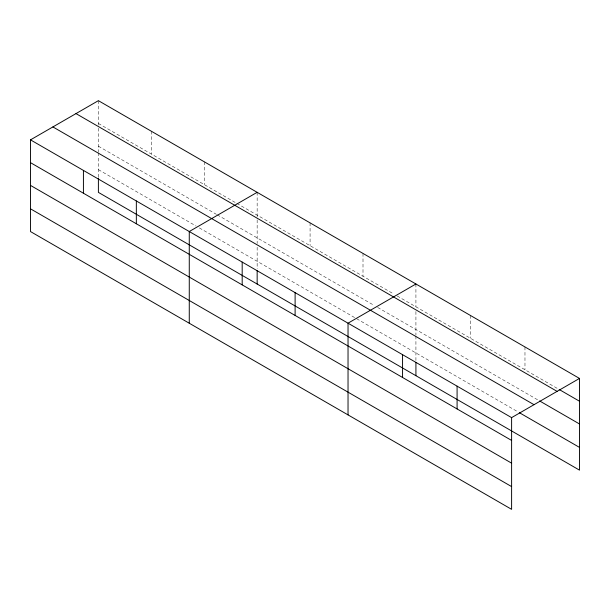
<?xml version="1.0" encoding="UTF-8"?>
<svg xmlns="http://www.w3.org/2000/svg" width="610" height="610" viewBox="0 0 610 610"><rect width="100%" height="100%" fill="white"/><g stroke="black" fill="none" stroke-linecap="round" stroke-linejoin="round"><path stroke-width="0.46" stroke-dasharray="3.05 2.29" d="M98.393 123.464L235.986 202.909M236.802 203.374L393.938 294.096M397.194 295.98L558.341 389.012M98.393 146.202L216.443 214.362M217.259 214.834L374.395 305.557M377.659 307.44L538.805 400.48M98.393 169.633L196.092 226.043M199.348 227.919L517.646 411.689M524.974 346.953L524.974 369.751M470.447 315.469L470.447 338.268M415.921 283.993L415.921 306.792M415.921 311.527L415.921 335.157M415.921 336.087L415.921 360.54M363.003 253.44L363.003 276.238M310.078 222.879L310.078 245.685M257.153 192.325L257.153 218.921M257.153 219.867L257.153 243.489M257.153 247.241L257.153 268.873M204.236 161.772L204.236 184.571M151.31 131.219L151.31 154.017M98.393 100.665L98.393 127.254M98.393 128.199L98.393 151.829M98.393 152.767L98.393 177.213"/><path stroke-width="0.91" d="M511.607 463.165L511.607 417.629L30.5 139.858L30.5 231.571L511.607 509.335L511.607 463.165L30.5 185.402M30.5 139.858L98.393 100.665L579.5 378.429L579.5 470.142L98.393 192.371L98.393 178.158M257.153 192.325L189.268 231.525L189.268 323.231M415.921 283.993L348.035 323.186L348.035 414.891M511.607 417.629L579.5 378.429M559.157 389.485L579.5 401.235M75.983 113.597L557.098 391.368M539.621 400.945L579.5 423.973M52.902 126.926L534.017 404.689M519.278 412.634L579.5 447.397M30.5 162.664L511.607 440.428M30.5 208.826L511.607 486.597M457.088 386.145L457.088 408.944M415.921 362.431L415.921 375.699M402.562 354.669L402.562 377.468M295.11 292.632L295.11 315.431M257.153 270.771L257.153 284.039M242.185 262.079L242.185 284.878M136.343 200.972L136.343 223.771M83.425 170.411L83.425 193.218"/></g></svg>
